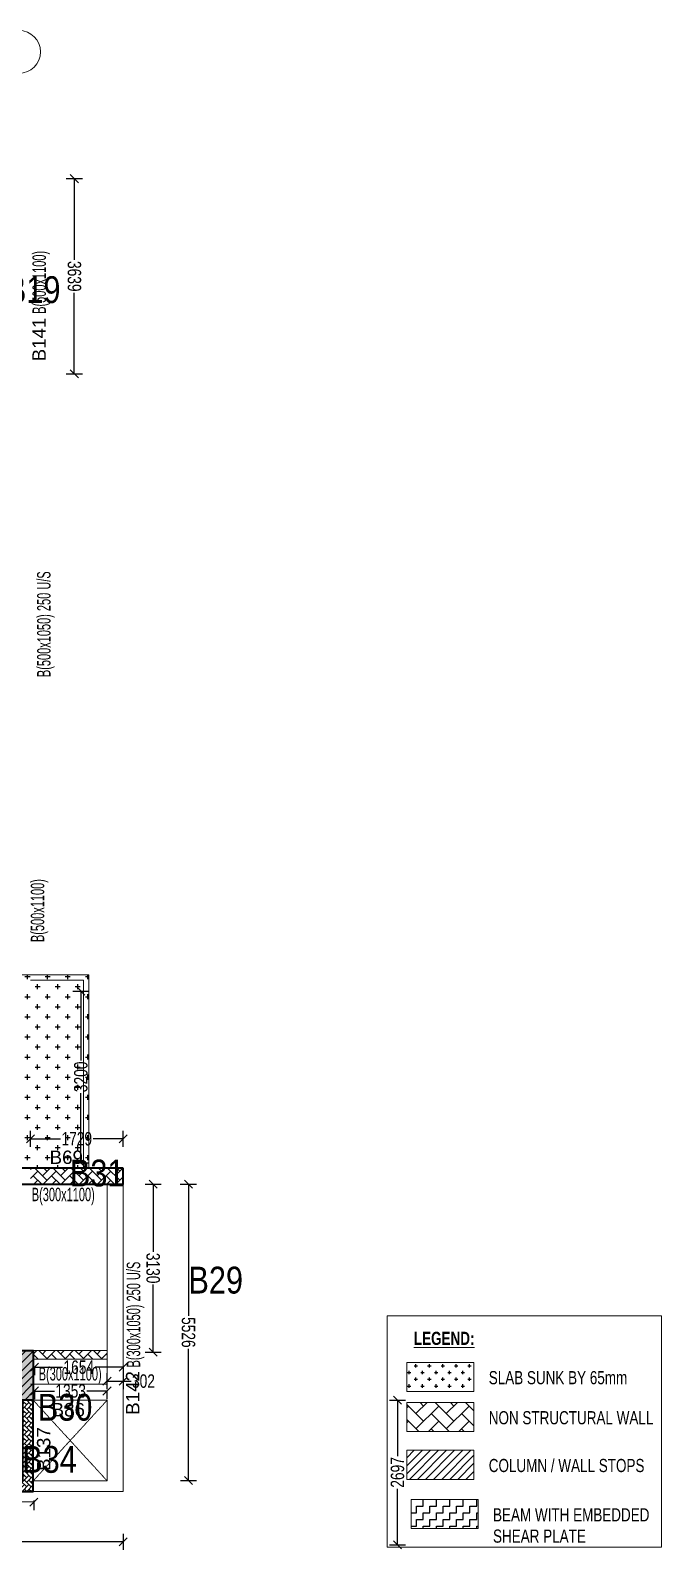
# Model space of a CAD drawing. Header units: millimetres. Extents: x -2 to 69443, y 95 to 32793.
# Drawn here: x 57675 to 69443, y 4461 to 32793 of the extents above; entities that cross this region are included whole.
import ezdxf
from ezdxf.enums import TextEntityAlignment as Align

# ---------------------------------------------------------------- set-up
doc = ezdxf.new("R2010")
doc.units = ezdxf.units.MM
doc.linetypes.add('HIDDEN', pattern=[0.375, 0.25, -0.125])
for name, color, linetype, lineweight in [('A-GRIDS', 8, 'Continuous', 9), ('A-HIDD-ABVE', 8, 'HIDDEN', 20), ('G-ANNO-TEXT', 231, 'Continuous', 9), ('S-BEAM', 7, 'Continuous', 18), ('S-BEAM-IDEN', 2, 'Continuous', 9), ('S-COL HATCH', 9, 'Continuous', 0), ('S-COLS', 5, 'Continuous', 35), ('S-WALL', 4, 'Continuous', 18)]:
    doc.layers.add(name, color=color, linetype=linetype, lineweight=lineweight)
for name, color, linetype in [('Abhinav working', 6, 'Continuous'), ('Beam Nos', 7, 'Continuous'), ('changes', 7, 'Continuous'), ('SUNK SLAB', 8, 'Continuous')]:
    doc.layers.add(name, color=color, linetype=linetype)
doc.styles.add('Dim.s & Anno.(Misc.)', font='ARIALN.TTF')
doc.styles.add('SC-BBS1', font='SansSerif')
doc.styles.add('SOBHA', font='swisscl.ttf')
doc.styles.add('Swis721 LtCn BT', font='swisscl.ttf', dxfattribs={"width": 0.9, "height": 233.355162})
doc.styles.add('Swis721 LtCn BT_2', font='swisscl.ttf', dxfattribs={"height": 244.992296})
doc.dimstyles.new('S-100', dxfattribs={"dimscale": 100, "dimtxt": 2.5, "dimasz": 1.5, "dimexe": 1.5, "dimexo": 1.5, "dimgap": 0.1, "dimtad": 0, "dimdec": 0, "dimrnd": 0.0005, "dimzin": 0, "dimdsep": 46, "dimtxsty": 'SOBHA', "dimblk": 'OBLIQUE', "dimcen": 0.09, "dimclrd": 8, "dimclre": 8, "dimclrt": 6, "dimadec": 0, "dimazin": 0, "dimtfac": 1, "dimtdec": 0, "dimtofl": 0, "dimtmove": 0, "dimatfit": 3, "dimfxl": 1.5, "dimfxlon": 1, "dimtolj": 1, "dimtzin": 0, "dimlwd": -1, "dimlwe": -1, "dimarcsym": 0})
pattern_1 = [(315, (-31091886.604, 20694843.886), (84.85281374, -1e-14), [180, -60]), (45, (-31091844.18, 20694801.46), (84.85281374, -2e-14), [180, -60])]

# ---------------------------------------------------------------- blocks, each defined once
blk = doc.blocks.new('A$Cebf64a2d')
at = {"layer": 'S-COL HATCH', "transparency": 33554687}
h = blk.add_hatch(dxfattribs=at)
h.set_pattern_fill('ANSI31', color=256, scale=850)
h.set_pattern_definition([(45, (-31890644.18, 20635841.75), (-75.1300955, 75.1300955), [])])
h.paths.add_polyline_path([(53734, 750), (54884, 750), (54884, 1675), (53734, 1675)])
at = {"layer": 'S-BEAM', "color": 5, "elevation": 0}
blk.add_lwpolyline([(56259, 1675), (54884, 1675), (54884, 1515), (56259, 1515)], close=True, dxfattribs=at)
at = {"layer": 'S-COLS', "elevation": 0}
for points in [[(56559, 5075), (52184, 5075), (52184, 4775), (56559, 4775)], [(54884, 750), (53734, 750), (53734, 1675), (54884, 1675)]]:
    blk.add_lwpolyline(points, close=True, dxfattribs=at)
blk = doc.blocks.new('A$C2f35dc8c')
at = {"layer": 'S-COL HATCH'}
h = blk.add_hatch(dxfattribs=at)
h.set_pattern_fill('AR-HBONE', color=256, scale=30)
h.set_pattern_definition([(45, (-31792792.5, 20735559.75), (0, 169.7056275), [360, -120]), (135, (-31792707.64, 20735644.6), (1e-14, 169.7056275), [360, -120])])
h.paths.add_polyline_path([(56559, 4775), (56559, 5075), (54829, 5075), (54829, 4775)])
h = blk.add_hatch(dxfattribs=at)
h.set_pattern_fill('AR-HBONE', color=256, scale=30)
h.set_pattern_definition([(45, (-31792792.5, 20635841.75), (0, 169.7056275), [360, -120]), (135, (-31792707.64, 20635926.6), (1e-14, 169.7056275), [360, -120])])
h.paths.add_polyline_path([(52384, 1675), (52384, 1515), (52764, 1515), (52764, 1048), (52924, 1048), (52924, 1675)])
h.paths.add_polyline_path([(56259, 1675), (54884, 1675), (54884, 1515), (56259, 1515)])
at = {"layer": 'S-COL HATCH', "transparency": 33554687}
h = blk.add_hatch(color=256, dxfattribs=at)
h.dxf.hatch_style = 1
h.paths.add_polyline_path([(53734, 750), (54884, 750), (54884, 1675), (53734, 1675)])
at = {"layer": 'S-COLS', "elevation": 0}
for points in [[(56559, 5075), (52184, 5075), (52184, 4775), (56559, 4775)], [(54884, 750), (53734, 750), (53734, 1675), (54884, 1675)]]:
    blk.add_lwpolyline(points, close=True, dxfattribs=at)
blk = doc.blocks.new('A$C6614787e')
at = {"layer": 'S-COL HATCH'}
h = blk.add_hatch(dxfattribs=at)
h.set_pattern_fill('AR-HBONE', color=256, scale=15)
h.set_pattern_definition([(45, (-31102020.92, 20625022.12), (0, 84.85281374), [180, -60]), (135, (-31101978.495, 20625064.55), (7e-15, 84.85281374), [180, -60])])
h.paths.add_polyline_path([(2600, 2625), (1960, 2625), (1960, 2000), (2120, 2000), (2120, 2466), (2600, 2466)])
h = blk.add_hatch(dxfattribs=at)
h.set_pattern_fill('AR-HBONE', color=256, scale=15)
h.set_pattern_definition([(45, (0, 0), (0, 84.8528), [180, -60]), (135, (42.426, 42.426), (7e-15, 84.8528), [180, -60])])
h.paths.add_polyline_path([(2600, 2466), (2500, 2466), (2500, 2000), (2600, 2000)])
h = blk.add_hatch(dxfattribs=at)
h.set_pattern_fill('AR-HBONE', color=256, scale=15)
h.set_pattern_definition([(45, (-31364182.66, 21103765.56), (0, 84.85281374), [180, -60]), (135, (-31364140.23, 21103807.99), (7e-15, 84.85281374), [180, -60])])
h.paths.add_polyline_path([(2900, 1700), (2900, 2000), (1960, 2000), (1960, 1700)])
h = blk.add_hatch(dxfattribs=at)
h.set_pattern_fill('AR-HBONE', color=256, scale=15)
h.set_pattern_definition([(45, (-31362782.653, 21103765.56), (0, 84.85281374), [180, -60]), (135, (-31362740.227, 21103807.99), (7e-15, 84.85281374), [180, -60])])
h.paths.add_polyline_path([(4200, 1700), (4200, 2000), (3530, 2000), (3530, 1700)])
h = blk.add_hatch(dxfattribs=at)
h.set_pattern_fill('AR-HBONE', color=256, scale=15, angle=-90)
h.set_pattern_definition(pattern_1)
edge = h.paths.add_edge_path()
edge.add_line((200, 1700), (200, 200))
edge.add_line((200, 200), (1870, 200))
edge.add_line((1870, 200), (1870, 0))
edge.add_line((1870, 0), (0, 0))
edge.add_line((0, 0), (0, 1700))
edge.add_line((0, 1700), (200, 1700))
h = blk.add_hatch(dxfattribs=at)
h.set_pattern_fill('AR-HBONE', color=256, scale=15, angle=-90)
h.set_pattern_definition(pattern_1)
h.paths.add_polyline_path([(2600, 200), (2500, 200), (2500, 0), (2800, 0), (2800, 1700), (2600, 1700)])
h = blk.add_hatch(dxfattribs=at)
h.set_pattern_fill('AR-HBONE', color=256, scale=15, angle=-90)
h.set_pattern_definition([(315, (21106265.21, 31371048.637), (84.85281374, -2e-14), [180, -60]), (45, (21106307.64, 31371006.21), (84.85281374, -2e-14), [180, -60])])
h.paths.add_polyline_path([(4200, 0), (4500, 0), (4500, 1700), (4200, 1700)])
at = {"layer": 'S-COLS', "elevation": 0}
for points in [[(2600, 2625), (1960, 2625), (1960, 2000), (2120, 2000), (2120, 2466), (2600, 2466), (2600, 2625)], [(200, 1700), (200, 200), (1870, 200), (1870, 0), (0, 0), (0, 1700), (200, 1700)]]:
    blk.add_lwpolyline(points, dxfattribs=at)
for points in [[(2600, 2466), (2500, 2466), (2500, 2000), (2600, 2000)], [(1960, 2000), (2900, 2000), (2900, 1700), (1960, 1700)], [(3530, 2000), (4200, 2000), (4200, 1700), (3530, 1700)], [(2600, 200), (2500, 200), (2500, 0), (2800, 0), (2800, 1700), (2600, 1700)], [(4500, 0), (4500, 1700), (4200, 1700), (4200, 0)]]:
    blk.add_lwpolyline(points, close=True, dxfattribs=at)
blk = doc.blocks.new('Grid - Type 1 Structural-6743905-11TH FLOOR LVL')
at = {"layer": 'A-GRIDS'}
blk.add_circle((0, 0), 4, dxfattribs=at)
blk = doc.blocks.new('A$Cf2260b48')
at = {"layer": 'A-GRIDS', "xscale": 99.99999999999991, "yscale": 99.99999999999991, "zscale": 99.99999999999991}
blk.add_blockref('Grid - Type 1 Structural-6743905-11TH FLOOR LVL', (45092, 19403), dxfattribs=at)
blk = doc.blocks.new('_OBLIQUE')
at = {"color": 0, "linetype": 'ByBlock'}
blk.add_line((-0.5, -0.5), (0.5, 0.5), dxfattribs=at)
blk = doc.blocks.new('*D393')
at = {"layer": 'Abhinav working', "color": 8, "transparency": 16777216}
for p, q in [((64369, 7266), (64669, 7266)), ((64519, 7266), (64519, 6223)), ((64519, 4570), (64519, 5613)), ((64369, 4570), (64669, 4570))]:
    blk.add_line(p, q, dxfattribs=at)
at = {"layer": 'Defpoints', "color": 0, "transparency": 16777216}
for p in [(62525, 7266, 0), (62525, 4570, 0), (64519, 4570)]:
    blk.add_point(p, dxfattribs=at)
at = {"layer": 'Abhinav working', "color": 8, "transparency": 16777216, "xscale": 150, "yscale": 150, "zscale": 150}
for p, rotation in [((64519, 7266), 90), ((64519, 4570), 270)]:
    blk.add_blockref('_OBLIQUE', p, dxfattribs=dict(at, rotation=rotation))
at = {"layer": 'Abhinav working', "color": 6, "transparency": 16777216, "insert": (64519, 5918), "char_height": 250, "attachment_point": 5, "rotation": 90, "style": 'SOBHA'}
blk.add_mtext('\\A1;2697', dxfattribs=at)
blk = doc.blocks.new('*D443')
at = {"layer": 'Abhinav working', "color": 8, "transparency": 16777216}
for p, q in [((58466, 14890), (58766, 14890)), ((58616, 14890), (58616, 13597)), ((58616, 11690), (58616, 12984)), ((58466, 11690), (58766, 11690))]:
    blk.add_line(p, q, dxfattribs=at)
at = {"layer": 'Defpoints', "color": 0, "transparency": 16777216}
for p in [(57750, 14890), (57750, 11690), (58616, 11690)]:
    blk.add_point(p, dxfattribs=at)
at = {"layer": 'Abhinav working', "color": 8, "transparency": 16777216, "xscale": 150, "yscale": 150, "zscale": 150}
for p, rotation in [((58616, 14890), 90), ((58616, 11690), 270)]:
    blk.add_blockref('_OBLIQUE', p, dxfattribs=dict(at, rotation=rotation))
at = {"layer": 'Abhinav working', "color": 6, "transparency": 16777216, "insert": (58616, 13290), "char_height": 250, "attachment_point": 5, "rotation": 90, "style": 'SOBHA'}
blk.add_mtext('\\A1;3200', dxfattribs=at)
blk = doc.blocks.new('*D446')
at = {"layer": 'Abhinav working', "color": 8, "transparency": 16777216}
for p, q in [((58344, 30030), (58644, 30030)), ((58494, 30030), (58494, 28517)), ((58494, 26391), (58494, 27903)), ((58344, 26391), (58644, 26391))]:
    blk.add_line(p, q, dxfattribs=at)
at = {"layer": 'Defpoints', "color": 0, "transparency": 16777216}
for p in [(57675, 30030), (58494, 30030), (57675, 26390)]:
    blk.add_point(p, dxfattribs=at)
at = {"layer": 'Abhinav working', "color": 8, "transparency": 16777216, "xscale": 150, "yscale": 150, "zscale": 150}
for p, rotation in [((58494, 30030), 90.001223484636), ((58494, 26391), 270.001223484636)]:
    blk.add_blockref('_OBLIQUE', p, dxfattribs=dict(at, rotation=rotation))
at = {"layer": 'Abhinav working', "color": 6, "transparency": 16777216, "insert": (58494, 28210), "char_height": 250, "attachment_point": 5, "rotation": 270.0012, "style": 'SOBHA'}
blk.add_mtext('\\A1;3639', dxfattribs=at)
blk = doc.blocks.new('*D332')
at = {"layer": 'Abhinav working', "color": 8, "transparency": 16777216}
for p, q in [((53229, 4775), (53229, 4475)), ((53229, 4625), (56009, 4625)), ((59403, 4625), (56623, 4625)), ((59403, 4775), (59403, 4475))]:
    blk.add_line(p, q, dxfattribs=at)
at = {"layer": 'Defpoints', "color": 0, "transparency": 16777216}
for p in [(53229, 5565), (59403, 5565), (59403, 4625)]:
    blk.add_point(p, dxfattribs=at)
at = {"layer": 'Abhinav working', "color": 8, "transparency": 16777216, "xscale": 150, "yscale": 150, "zscale": 150}
for p, rotation in [((53229, 4625), 179.9997808087516), ((59403, 4625), 359.9997808087516)]:
    blk.add_blockref('_OBLIQUE', p, dxfattribs=dict(at, rotation=rotation))
at = {"layer": 'Abhinav working', "color": 6, "transparency": 16777216, "insert": (56316, 4625), "char_height": 250, "attachment_point": 5, "rotation": 359.9998, "style": 'SOBHA'}
blk.add_mtext('\\A1;6173', dxfattribs=at)
blk = doc.blocks.new('*D333')
at = {"layer": 'Abhinav working', "color": 8, "transparency": 16777216}
for p, q in [((60470, 11291), (60770, 11291)), ((60620, 11291), (60621, 8835)), ((60622, 5765), (60621, 8221)), ((60472, 5765), (60772, 5765))]:
    blk.add_line(p, q, dxfattribs=at)
at = {"layer": 'Defpoints', "color": 0, "transparency": 16777216}
for p in [(59103, 11290), (60620, 11291), (59104, 5765)]:
    blk.add_point(p, dxfattribs=at)
at = {"layer": 'Abhinav working', "color": 8, "transparency": 16777216, "xscale": 150, "yscale": 150, "zscale": 150}
for p, rotation in [((60620, 11291), 90.0187000084458), ((60622, 5765), 270.0187000084458)]:
    blk.add_blockref('_OBLIQUE', p, dxfattribs=dict(at, rotation=rotation))
at = {"layer": 'Abhinav working', "color": 6, "transparency": 16777216, "insert": (60621, 8528), "char_height": 250, "attachment_point": 5, "rotation": 270.0187, "style": 'SOBHA'}
blk.add_mtext('\\A1;5526', dxfattribs=at)
blk = doc.blocks.new('*D334')
at = {"layer": 'Abhinav working', "color": 8, "transparency": 16777216}
for p, q in [((57750, 7435), (57750, 7285)), ((57750, 7435), (58122, 7435)), ((59103, 7435), (58730, 7435)), ((59103, 7435), (59103, 7285))]:
    blk.add_line(p, q, dxfattribs=at)
at = {"layer": 'Defpoints', "color": 0, "transparency": 16777216}
for p in [(57750, 7563), (59103, 7563), (59103, 7435)]:
    blk.add_point(p, dxfattribs=at)
at = {"layer": 'Abhinav working', "color": 8, "transparency": 16777216, "xscale": 150, "yscale": 150, "zscale": 150, "rotation": 180}
blk.add_blockref('_OBLIQUE', (57750, 7435), dxfattribs=at)
at = {"layer": 'Abhinav working', "color": 8, "transparency": 16777216, "xscale": 150, "yscale": 150, "zscale": 150}
blk.add_blockref('_OBLIQUE', (59103, 7435), dxfattribs=at)
at = {"layer": 'Abhinav working', "color": 6, "transparency": 16777216, "insert": (58426, 7435), "char_height": 250, "attachment_point": 5, "style": 'SOBHA'}
blk.add_mtext('\\A1;1353', dxfattribs=at)
blk = doc.blocks.new('*D335')
at = {"layer": 'Abhinav working', "color": 8, "transparency": 16777216}
for p, q in [((57675, 11985), (57675, 12285)), ((59404, 11985), (59404, 12285)), ((57675, 12135), (58236, 12135)), ((59404, 12135), (58844, 12135))]:
    blk.add_line(p, q, dxfattribs=at)
at = {"layer": 'Defpoints', "color": 0, "transparency": 16777216}
for p in [(59404, 12135), (57675, 11590), (59404, 11590)]:
    blk.add_point(p, dxfattribs=at)
at = {"layer": 'Abhinav working', "color": 8, "transparency": 16777216, "xscale": 150, "yscale": 150, "zscale": 150}
for p, rotation in [((57675, 12135), 180.0003968272919), ((59404, 12135), 0.0003968272920054)]:
    blk.add_blockref('_OBLIQUE', p, dxfattribs=dict(at, rotation=rotation))
at = {"layer": 'Abhinav working', "color": 6, "transparency": 16777216, "insert": (58540, 12135), "char_height": 250, "attachment_point": 5, "rotation": 0.0004, "style": 'SOBHA'}
blk.add_mtext('\\A1;1729', dxfattribs=at)
blk = doc.blocks.new('*D339')
at = {"layer": 'Abhinav working', "color": 8, "transparency": 16777216}
for p, q in [((59812, 11290), (60112, 11290)), ((59962, 11290), (59962, 10032)), ((59962, 8160), (59962, 9419)), ((59812, 8160), (60112, 8160))]:
    blk.add_line(p, q, dxfattribs=at)
at = {"layer": 'Defpoints', "color": 0, "transparency": 16777216}
for p in [(59404, 11290), (59962, 11290), (59404, 8160)]:
    blk.add_point(p, dxfattribs=at)
at = {"layer": 'Abhinav working', "color": 8, "transparency": 16777216, "xscale": 150, "yscale": 150, "zscale": 150}
for p, rotation in [((59962, 11290), 90.00088670509263), ((59962, 8160), 270.0008867050926)]:
    blk.add_blockref('_OBLIQUE', p, dxfattribs=dict(at, rotation=rotation))
at = {"layer": 'Abhinav working', "color": 6, "transparency": 16777216, "insert": (59962, 9725), "char_height": 250, "attachment_point": 5, "rotation": 270.0009, "style": 'SOBHA'}
blk.add_mtext('\\A1;3130', dxfattribs=at)
blk = doc.blocks.new('*D340')
at = {"layer": 'Abhinav working', "color": 8, "transparency": 16777216}
for p, q in [((59103, 7769), (59103, 7469)), ((59404, 7769), (59404, 7469)), ((59103, 7619), (59404, 7619)), ((59404, 7619), (59554, 7619))]:
    blk.add_line(p, q, dxfattribs=at)
at = {"layer": 'Defpoints', "color": 0, "transparency": 16777216}
for p in [(59103, 8030), (59404, 8030), (59404, 7619)]:
    blk.add_point(p, dxfattribs=at)
at = {"layer": 'Abhinav working', "color": 8, "transparency": 16777216, "xscale": 150, "yscale": 150, "zscale": 150, "rotation": 180}
blk.add_blockref('_OBLIQUE', (59103, 7619), dxfattribs=at)
at = {"layer": 'Abhinav working', "color": 8, "transparency": 16777216, "xscale": 150, "yscale": 150, "zscale": 150}
blk.add_blockref('_OBLIQUE', (59404, 7619), dxfattribs=at)
at = {"layer": 'Abhinav working', "color": 6, "transparency": 16777216, "insert": (59783, 7619), "char_height": 250, "attachment_point": 5, "style": 'SOBHA'}
blk.add_mtext('\\A1;302', dxfattribs=at)
blk = doc.blocks.new('*D341')
at = {"layer": 'Abhinav working', "color": 8, "transparency": 16777216}
for p, q in [((57750, 7880), (57750, 7728)), ((57750, 7878), (58272, 7878)), ((59404, 7878), (58882, 7878)), ((59404, 7880), (59404, 7728))]:
    blk.add_line(p, q, dxfattribs=at)
at = {"layer": 'Defpoints', "color": 0, "transparency": 16777216}
for p in [(57750, 8030), (59404, 8030), (59404, 7878)]:
    blk.add_point(p, dxfattribs=at)
at = {"layer": 'Abhinav working', "color": 8, "transparency": 16777216, "xscale": 150, "yscale": 150, "zscale": 150, "rotation": 180}
blk.add_blockref('_OBLIQUE', (57750, 7878), dxfattribs=at)
at = {"layer": 'Abhinav working', "color": 8, "transparency": 16777216, "xscale": 150, "yscale": 150, "zscale": 150}
blk.add_blockref('_OBLIQUE', (59404, 7878), dxfattribs=at)
at = {"layer": 'Abhinav working', "color": 6, "transparency": 16777216, "insert": (58577, 7878), "char_height": 250, "attachment_point": 5, "style": 'SOBHA'}
blk.add_mtext('\\A1;1654', dxfattribs=at)
blk = doc.blocks.new('*D342')
at = {"layer": 'Abhinav working', "color": 8, "transparency": 16777216}
for p, q in [((54938, 5415), (54936, 5233)), ((54937, 5383), (56032, 5376)), ((57740, 5396), (57739, 5214)), ((57740, 5364), (56645, 5372))]:
    blk.add_line(p, q, dxfattribs=at)
at = {"layer": 'Defpoints', "color": 0, "transparency": 16777216}
for p in [(54939, 5565), (57741, 5546), (57740, 5364)]:
    blk.add_point(p, dxfattribs=at)
at = {"layer": 'Abhinav working', "color": 8, "transparency": 16777216, "xscale": 150, "yscale": 150, "zscale": 150}
for p, rotation in [((54937, 5383), 179.6093582217339), ((57740, 5364), 359.6093582217339)]:
    blk.add_blockref('_OBLIQUE', p, dxfattribs=dict(at, rotation=rotation))
at = {"layer": 'Abhinav working', "color": 6, "transparency": 16777216, "insert": (56339, 5374), "char_height": 250, "attachment_point": 5, "rotation": 359.6094, "style": 'SOBHA'}
blk.add_mtext('\\A1;2803', dxfattribs=at)
blk = doc.blocks.new('*D343')
at = {"layer": 'Abhinav working', "color": 8, "transparency": 16777216}
for p, q in [((56940, 7264), (56640, 7265)), ((56790, 7264), (56789, 6819)), ((56788, 5766), (56788, 6212)), ((56938, 5766), (56638, 5766))]:
    blk.add_line(p, q, dxfattribs=at)
at = {"layer": 'Defpoints', "color": 0, "transparency": 16777216}
for p in [(56790, 7264), (57731, 7263), (57729, 5765)]:
    blk.add_point(p, dxfattribs=at)
at = {"layer": 'Abhinav working', "color": 8, "transparency": 16777216, "xscale": 150, "yscale": 150, "zscale": 150}
for p, rotation in [((56790, 7264), 89.9299265414251), ((56788, 5766), 269.929926541425)]:
    blk.add_blockref('_OBLIQUE', p, dxfattribs=dict(at, rotation=rotation))
at = {"layer": 'Abhinav working', "color": 6, "transparency": 16777216, "insert": (56789, 6515), "char_height": 250, "attachment_point": 5, "rotation": 89.9299, "style": 'SOBHA'}
blk.add_mtext('\\A1;1498', dxfattribs=at)

msp = doc.modelspace()

# ---------------------------------------------------------------- hatches: boundary and pattern name
at = {"layer": 'SUNK SLAB'}
h = msp.add_hatch(dxfattribs=at)
h.set_pattern_fill('CROSS', color=8, scale=750, style=0)
h.set_pattern_definition([(0, (-31349613.2, 21123721.57), (187.5, 187.5), [93.75, -281.25]), (90, (-31349566.33, 21123674.7), (-187.5, 187.5), [93.75, -281.25])])
h.paths.add_polyline_path([(57415, 15189.7), (58765, 15189.7), (58765, 11589.7), (57415, 11589.7)])
h = msp.add_hatch(dxfattribs=at)
h.set_pattern_fill('CROSS', color=8, scale=500, style=0)
h.set_pattern_definition([(0, (-23543.97, 21778.23), (125, 125), [62.5, -187.5]), (90, (-23512.72, 21746.98), (-125, 125), [62.5, -187.5])])
h.paths.add_polyline_path([(65942.1, 7967), (65942.1, 7425.8), (64692.4, 7425.8), (64692.4, 7967)], flags=0)
h = msp.add_hatch(dxfattribs=at)
h.set_pattern_fill('AR-HBONE', color=8, scale=50, style=0)
h.set_pattern_definition([(45, (-31293908.12, 20970749.09), (0, 282.8427125), [600, -200]), (135, (-31293766.7, 20970890.5), (2e-14, 282.8427125), [600, -200])])
h.paths.add_polyline_path([(65942.1, 7220.5), (65942.1, 6679.3), (64692.4, 6679.3), (64692.4, 7220.5)], flags=0)
h = msp.add_hatch(dxfattribs=at)
h.set_pattern_fill('ANSI31', color=8, scale=850, style=0)
h.set_pattern_definition([(45, (-31293908.12, 20971343.59), (-75.1300955, 75.1300955), [])])
h.paths.add_polyline_path([(65942.1, 6330.1), (65942.1, 5788.9), (64692.4, 5788.9), (64692.4, 6330.1)], flags=0)
h = msp.add_hatch(dxfattribs=at)
h.set_pattern_fill('ZIGZAG', color=8, scale=1000, style=0)
h.set_pattern_definition([(0, (-31733129.65, 20748038.47), (125, 125), [125, -125]), (90, (-31733004.65, 20748038.47), (-125, 125), [125, -125])])
h.paths.add_polyline_path([(66022.1, 5411.1), (66022.1, 4869.8), (64772.4, 4869.8), (64772.4, 5411.1)], flags=0)

# ---------------------------------------------------------------- linework, layer by layer
at = {"layer": 'A-HIDD-ABVE', "linetype": 'HIDDEN'}
for p, q in [((59104.4, 5762.1), (57729.4, 7262.5)), ((57729.4, 5762.1), (59104.4, 7262.5, 0))]:
    msp.add_line(p, q, dxfattribs=at)
at = {"layer": 'G-ANNO-TEXT', "color": 7, "elevation": 0}
for points in [[(64323.9, 8836.9), (69442.6, 8836.9), (69442.6, 4526.9), (64323.9, 4526.9)], [(65942.1, 7967), (65942.1, 7425.8), (64692.4, 7425.8), (64692.4, 7967)], [(65942.1, 7220.5), (65942.1, 6679.3), (64692.4, 6679.3), (64692.4, 7220.5)], [(65942.1, 6330.1), (65942.1, 5788.9), (64692.4, 5788.9), (64692.4, 6330.1)], [(66022.1, 5411.1), (66022.1, 4869.8), (64772.4, 4869.8), (64772.4, 5411.1)]]:
    msp.add_lwpolyline(points, close=True, dxfattribs=at)
at = {"layer": 'S-BEAM'}
for p, q in [((57415, 15189.7), (58765, 15189.7)), ((58765, 11589.7), (58765, 15189.7)), ((59404.4, 11289.7), (59404.4, 5564.5)), ((57675.1, 7562.3), (59104.4, 7562.3)), ((57523.8, 7262.5), (59104.4, 7262.5)), ((57729.4, 7262.5), (57729.4, 5762.1)), ((59104.4, 5762.1), (59104.4, 7262.5)), ((59106.4, 5762.1), (57729.4, 5762.1)), ((53229.4, 5564.5), (59404.4, 5564.5))]:
    msp.add_line(p, q, dxfattribs=at)
at = {"layer": 'S-BEAM', "linetype": 'HIDDEN'}
msp.add_line((59104.4, 11289.7), (59104.4, 7562.3), dxfattribs=at)
at = {"layer": 'S-WALL', "color": 7}
for p, q in [((58764.4, 15189.7), (57674.4, 15189.7)), ((57674.4, 15089.7), (58664.4, 15089.7)), ((58664.4, 15089.7), (58664.4, 11589.7)), ((58764.4, 11589.7), (58764.4, 15189.7))]:
    msp.add_line(p, q, dxfattribs=at)

# ---------------------------------------------------------------- block references
at = {"layer": 'changes'}
for name in ['A$C2f35dc8c', 'A$Cebf64a2d']:
    msp.add_blockref(name, (2845.7, 6514.5), dxfattribs=at)
at = {"layer": 'changes', "xscale": -1}
msp.add_blockref('A$C6614787e', (57729.4, 5561.9), dxfattribs=at)
at = {"layer": 'S-WALL'}
msp.add_blockref('A$Cf2260b48', (12370.7, 12989.7), dxfattribs=at)

# ---------------------------------------------------------------- texts
at = {"layer": 'Abhinav working', "char_height": 500, "attachment_point": 1, "style": 'Dim.s & Anno.(Misc.)'}
for s, insert in [('B19', (57217.7, 28211.2, 0)), ('B31', (58410.9, 11747.5, 0)), ('B29', (60620.3, 9751.9, 0)), ('B30', (57812, 7382.3, 0)), ('B34', (57521, 6410.7, 0))]:
    msp.add_mtext_dynamic_manual_height_columns(s, width=21149.247, gutter_width=5423.5, heights=[0], dxfattribs=dict(at, insert=insert))
at = {"layer": 'Beam Nos', "style": 'SC-BBS1'}
for s, p in [('B141', (58036.9, 27032.6)), ('B142', (59781.9, 7399.6)), ('B137', (58122.7, 6353.1))]:
    msp.add_text(s, height=250, rotation=90, dxfattribs=at).set_placement(p, align=Align.BOTTOM_CENTER)
for s, p in [('B69', (58343.4, 11591.6)), ('B86', (58381.2, 6886.7, 0))]:
    msp.add_text(s, height=250, dxfattribs=at).set_placement(p, align=Align.BOTTOM_CENTER)
at = {"layer": 'G-ANNO-TEXT', "color": 7, "char_height": 244.992, "attachment_point": 1, "line_spacing_factor": 0.971848, "style": 'Swis721 LtCn BT_2'}
for s, insert, width in [('\\fSwis721 LtCn BT|b1|i0|c0|p34|;\\LLEGEND:', (64824.2, 8539.4), 1299), ('SLAB SUNK BY 65mm', (66220.1, 7806.3), 3845.238), ('NON STRUCTURAL WALL', (66220.1, 7059.8), 3845.238), ('COLUMN / WALL STOPS', (66220.1, 6169.4), 3845.238), ('BEAM WITH EMBEDDED SHEAR PLATE', (66300.1, 5250.3, 0), 3043.577)]:
    msp.add_mtext(s, dxfattribs=dict(at, insert=insert, width=width))
at = {"layer": 'S-BEAM-IDEN', "style": 'Swis721 LtCn BT', "width": 0.8}
for s, p in [('B(500x1100)', (57964.1, 27509.9, 0)), ('B(500x1050) 250 U/S', (58050, 20739.7)), ('B(500x1100)', (57933.1, 15801.9)), ('B(300x1050) 250 U/S', (59722.1, 7873.3))]:
    msp.add_text(s, height=250, rotation=90, dxfattribs=at).set_placement(p)
for p in [(57701, 10973.2), (57829.8, 7631)]:
    msp.add_text('B(300x1100)', height=250, dxfattribs=at).set_placement(p)

# ---------------------------------------------------------------- dimensions: what is measured, and where the dimension line sits
at = {"layer": 'Abhinav working', "color": 3}
for p1, p2, distance, picture, middle in [((57675.1, 26390.5, 0), (57675.1, 30029.7, 0), -818.5, '*D446', (58493.6, 28210.1, 0)), ((57675.1, 11590.4, 0), (59404.4, 11590.4, 0), 544.5, '*D335', (58539.7, 12135, 0)), ((59104.4, 5764.9, 0), (59102.6, 11290.4, 0), -1517.2, '*D333', (60620.7, 8528.1, 0)), ((59404.5, 8160.4, 0), (59404.4, 11290.4, 0), -557.5, '*D339', (59961.9, 9725.4, 0)), ((57729.4, 5764.9, 0), (57731.3, 7263.2, 0), 941.5, '*D343', (56788.9, 6515.2, 0)), ((53229.4, 5565.3, 0), (59402.6, 5565.2, 0), -940.3, '*D332', (56316, 4624.9, 0)), ((54938.7, 5565.2, 0), (57741.2, 5546.1, 0), -182, '*D342', (56338.7, 5373.7, 0))]:
    dim = msp.add_aligned_dim(p1=p1, p2=p2, distance=distance, dimstyle='S-100', dxfattribs=at)
    dim.commit()
    dim.dimension.update_dxf_attribs({"geometry": picture, "text_midpoint": middle})
at = {"layer": 'Abhinav working'}
for p1, p2, distance, picture, middle in [((57750.1, 14890.4, 0), (57750.1, 11690.4, 0), 866.2, '*D443', (58616.2, 13290.4, 0)), ((62525.5, 7266.4, 0), (62525.5, 4569.6, 0), 1993, '*D393', (64518.5, 5918, 0))]:
    dim = msp.add_aligned_dim(p1=p1, p2=p2, distance=distance, dimstyle='S-100', dxfattribs=at)
    dim.commit()
    dim.dimension.update_dxf_attribs({"geometry": picture, "text_midpoint": middle})
at = {"layer": 'Abhinav working', "color": 3}
for base, p1, p2, picture, middle in [((59404.5, 7878.3, 0), (57750.1, 8030.4, 0), (59404.5, 8030.4, 0), '*D341', (58577.3, 7878.3, 0)), ((59404.5, 7619.3, 0), (59102.6, 8030.4, 0), (59404.5, 8030.4, 0), '*D340', (59782.5, 7619.3, 0)), ((59102.6269, 7435.315, 0), (57750.0644, 7563.0403, 0), (59102.6269, 7563.0403, 0), '*D334', (58426.3457, 7435.315, 0))]:
    dim = msp.add_linear_dim(base=base, p1=p1, p2=p2, dimstyle='S-100', dxfattribs=at)
    dim.commit()
    dim.dimension.update_dxf_attribs({"geometry": picture, "text_midpoint": middle})

doc.saveas('drawing.dxf')
